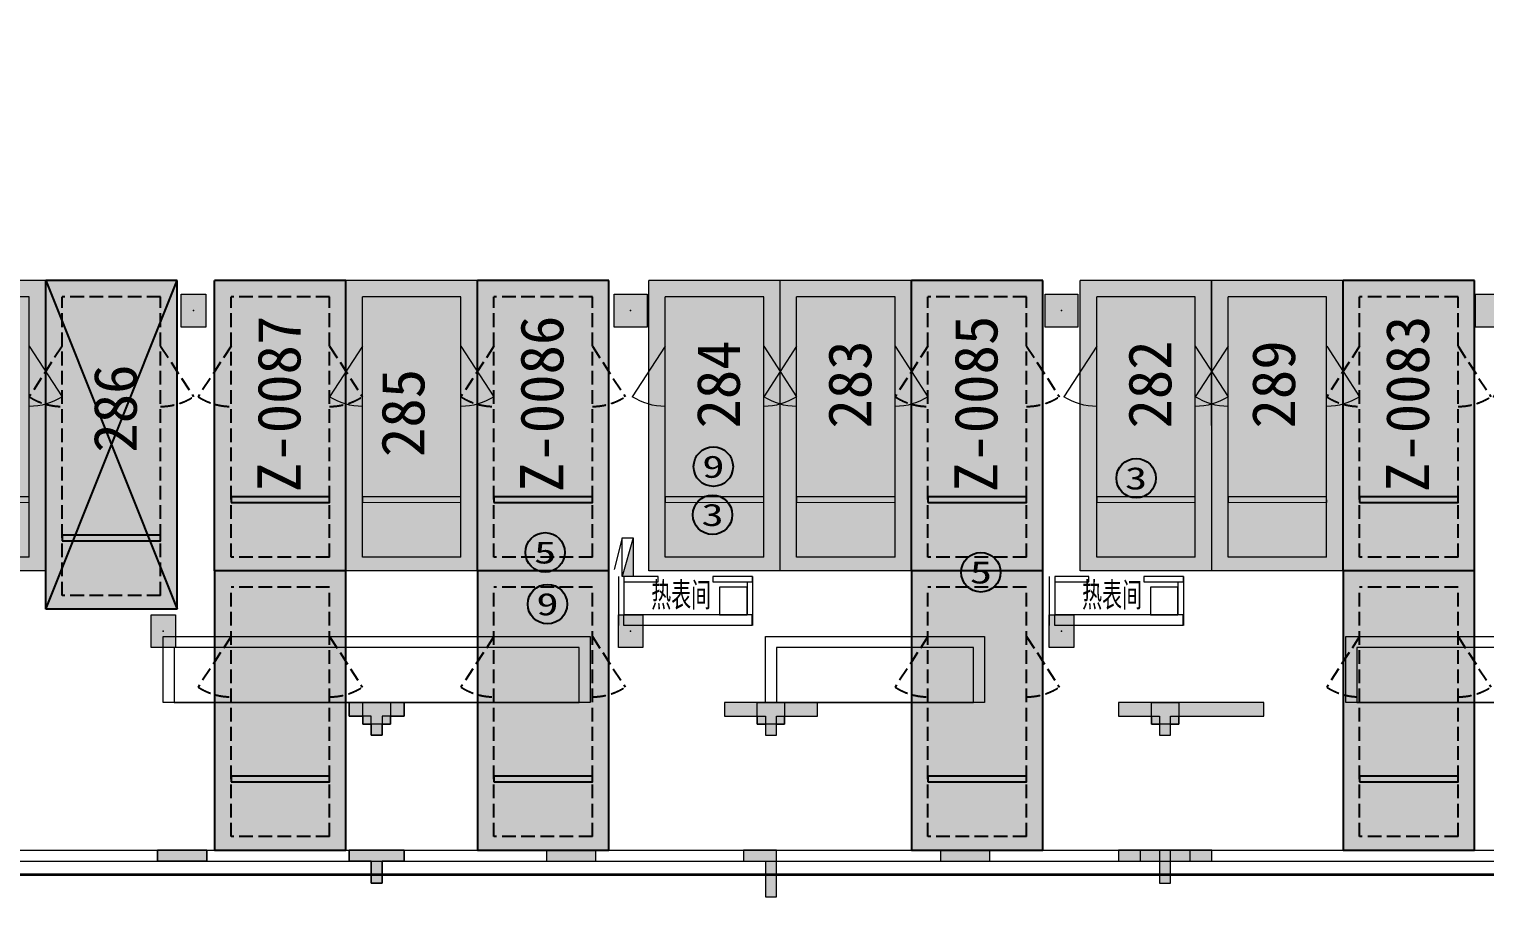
# Model space of a CAD drawing. Extents: x -264757 to 86229, y 4049843 to 4347093.
# Drawn here: x -84121 to -57534, y 4071358 to 4087195 of the extents above; entities that cross this region are included whole.
import ezdxf
from ezdxf.enums import TextEntityAlignment as Align

# ---------------------------------------------------------------- set-up
doc = ezdxf.new("R2010")
doc.units = 0
doc.header["$LTSCALE"] = 1000
doc.header["$MEASUREMENT"] = 0
doc.linetypes.add('AX-01DK-PB01$1$A-001-车位参照B1$0$A-001-车位参照B1$0$A-001-车位参照B1$0$A-H4-001-基本图形$0$A-001-车位B1$0$DASH', pattern=[0.35, 0.25, -0.1])
doc.linetypes.add('DASH', pattern=[0.35, 0.25, -0.1])
for name, color, linetype in [('不利因素1-紧邻消火栓', 7, 'Continuous'), ('不利因素3-紧邻房间出入口', 7, 'Continuous'), ('不利因素5-单面靠墙', 7, 'Continuous'), ('大车位', 7, 'Continuous'), ('子母车位', 7, 'Continuous'), ('普通车位', 7, 'Continuous')]:
    doc.layers.add(name, color=color, linetype=linetype)
doc.layers.add('无关图层', color=8, linetype='Continuous', lineweight=0)
doc.layers.add('车位归属楼栋范围线', color=7, linetype='Continuous', true_color=0x19e6c7)
doc.styles.add('AX-01DK-PB01$1$AX-001DK-01-PB01-02$0$Standard', font='gbenor.shx', dxfattribs={"bigfont": 'gbcbig.shx'})
doc.styles.add('AX-ACK-BIANH1$0$黑体', font='simhei.ttf')
doc.styles.add('SX-ACK-PB01-WNC-ALL$0$黑体', font='simhei.ttf')
doc.styles.add('黑体', font='simhei.ttf')

# ---------------------------------------------------------------- blocks, each defined once
blk = doc.blocks.new('A$C7e5eb487')
at = {"layer": '普通车位', "true_color": 0xf18f8e}
h = blk.add_hatch(color=11, dxfattribs=at)
h.dxf.hatch_style = 1
h.paths.add_polyline_path([(2400, 0), (2400, -5300), (0, -5300), (0, 0)])
blk = doc.blocks.new('普通车位')
at = {"layer": '无关图层'}
for p, q in [((-2.253, 3.186), (0.077, 3.764)), ((1.352, -1.38), (0.077, 3.764)), ((-1.889, 2.967), (-0.142, 3.4)), ((1.001, -1.21), (-0.142, 3.4)), ((-0.977, -1.958), (-2.253, 3.186)), ((-0.746, -1.643), (-1.889, 2.967)), ((-0.746, -1.643), (1.001, -1.21)), ((-0.977, -1.958), (1.352, -1.38))]:
    blk.add_line(p, q, dxfattribs=at)
for points in [[(0.074, 2.527), (0.879, 1.777)], [(-1.673, 2.094), (-2.033, 1.054)]]:
    blk.add_lwpolyline(points, dxfattribs=at)
blk.add_lwpolyline([(0.76, -0.239), (-0.987, -0.673), (-1.011, -0.575), (0.736, -0.142)], close=True, dxfattribs=at)
for centre, start, end in [((0.074, 2.527), 283.9287, 316.9845), ((-1.673, 2.094), 250.873, 283.9287)]:
    blk.add_arc(centre, 1.1, start, end, dxfattribs=at)
at = {"layer": '普通车位', "xscale": -0.0009999999999999812, "yscale": 0.0009999999999999812, "zscale": 0.0009999999999999812, "rotation": 13.92873520577783}
blk.add_blockref('A$C7e5eb487', (0.077, 3.764), dxfattribs=at)
blk = doc.blocks.new('A$C741380cb')
at = {"layer": '子母车位', "true_color": 0x0617f9}
h = blk.add_hatch(color=5, dxfattribs=at)
h.dxf.hatch_style = 1
h.paths.add_polyline_path([(2400, 0), (2400, -10400), (0, -10400), (0, 0)])
blk = doc.blocks.new('子母车位1')
at = {"layer": '子母车位', "color": 8, "linetype": 'AX-01DK-PB01$1$A-001-车位参照B1$0$A-001-车位参照B1$0$A-001-车位参照B1$0$A-H4-001-基本图形$0$A-001-车位B1$0$DASH'}
for p, q in [((330318, -478521), (332118, -478521)), ((330318, -478521), (330318, -483071, 0)), ((332118, -478521), (332118, -483071, 0)), ((330318, -483071, 0), (332118, -483071, 0)), ((330318, -483621, 0), (332118, -483621, 0)), ((330318, -483621, 0), (330318, -488371)), ((332118, -483621, 0), (332118, -488371)), ((330318, -488371), (332118, -488371))]:
    blk.add_line(p, q, dxfattribs=at)
at = {"layer": '子母车位', "color": 83}
for p, q in [((330018, -483371, 0), (330018, -488671)), ((330018, -483371, 0), (332418, -483371, 0)), ((332418, -483371, 0), (332418, -488671)), ((330018, -488671), (332418, -488671))]:
    blk.add_line(p, q, dxfattribs=at)
blk.add_lwpolyline([(332418, -478271), (330018, -478271), (330018, -483371), (332418, -483371)], close=True, dxfattribs=at)
at = {"layer": '子母车位'}
blk.add_lwpolyline([(332118, -479521), (330318, -479521), (330318, -479621), (332118, -479621)], close=True, dxfattribs=at)
at = {"layer": '子母车位', "linetype": 'AX-01DK-PB01$1$A-001-车位参照B1$0$A-001-车位参照B1$0$A-001-车位参照B1$0$A-H4-001-基本图形$0$A-001-车位B1$0$DASH'}
for points in [[(330318, -482171), (329718, -481249)], [(332118, -482171), (332718, -481249)]]:
    blk.add_lwpolyline(points, dxfattribs=at)
at = {"layer": '子母车位', "elevation": 0}
blk.add_lwpolyline([(332118, -484621), (330318, -484621), (330318, -484721), (332118, -484721)], close=True, dxfattribs=at)
at = {"layer": '子母车位', "linetype": 'AX-01DK-PB01$1$A-001-车位参照B1$0$A-001-车位参照B1$0$A-001-车位参照B1$0$A-H4-001-基本图形$0$A-001-车位B1$0$DASH', "elevation": 0}
for points in [[(330318, -487471), (329718, -486549)], [(332118, -487471), (332718, -486549)]]:
    blk.add_lwpolyline(points, dxfattribs=at)
at = {"layer": '子母车位', "linetype": 'AX-01DK-PB01$1$A-001-车位参照B1$0$A-001-车位参照B1$0$A-001-车位参照B1$0$A-H4-001-基本图形$0$A-001-车位B1$0$DASH'}
for centre, start, end in [((330318, -482171, 0), 89.9997, 123.0554), ((332118, -482171, 0), 56.9439, 89.9997), ((330318, -487471), 89.9997, 123.0554), ((332118, -487471), 56.9439, 89.9997)]:
    blk.add_arc(centre, 1100, start, end, dxfattribs=at)
at = {"layer": '子母车位', "rotation": 179.9996583709065}
blk.add_blockref('A$C741380cb', (332418, -488671), dxfattribs=at)
blk = doc.blocks.new('大车位1')
at = {"layer": '大车位', "true_color": 0xe806f9}
h = blk.add_hatch(color=6, dxfattribs=at)
h.dxf.hatch_style = 1
h.paths.add_polyline_path([(2400, 6000), (2400, 0), (0, 0), (0, 6000)])
at = {"layer": '大车位', "color": 83}
for p, q in [((0, 0), (0, 6000, 0)), ((2400, 6000, 0), (0, 6000, 0)), ((2400, 0), (2400, 6000, 0)), ((2400, 0), (0, 0))]:
    blk.add_line(p, q, dxfattribs=at)
at = {"layer": '大车位', "color": 8, "linetype": 'AX-01DK-PB01$1$A-001-车位参照B1$0$A-001-车位参照B1$0$A-001-车位参照B1$0$A-H4-001-基本图形$0$A-001-车位B1$0$DASH'}
for p, q in [((2100, 5700, 0), (300, 5700, 0)), ((300, 250), (300, 5700, 0)), ((2100, 250), (2100, 5700, 0)), ((2100, 250), (300, 250))]:
    blk.add_line(p, q, dxfattribs=at)
at = {"layer": '大车位', "color": 83, "elevation": 0}
blk.add_lwpolyline([(0, 6000), (2400, 0)], dxfattribs=at)
at = {"layer": '大车位', "color": 83}
blk.add_lwpolyline([(0, 0), (2400, 6000)], dxfattribs=at)
at = {"layer": '大车位', "linetype": 'AX-01DK-PB01$1$A-001-车位参照B1$0$A-001-车位参照B1$0$A-001-车位参照B1$0$A-H4-001-基本图形$0$A-001-车位B1$0$DASH'}
for points in [[(300, 4800), (-300, 3878)], [(2100, 4800), (2700, 3878)]]:
    blk.add_lwpolyline(points, dxfattribs=at)
at = {"layer": '大车位'}
blk.add_lwpolyline([(300, 1250), (2100, 1250), (2100, 1350), (300, 1350)], close=True, dxfattribs=at)
at = {"layer": '大车位', "linetype": 'AX-01DK-PB01$1$A-001-车位参照B1$0$A-001-车位参照B1$0$A-001-车位参照B1$0$A-H4-001-基本图形$0$A-001-车位B1$0$DASH'}
for centre, start, end in [((300, 4800, 0), 236.9443, 270), ((2100, 4800, 0), 270, 303.0557)]:
    blk.add_arc(centre, 1100, start, end, dxfattribs=at)
blk = doc.blocks.new('20200722.21175556')
at = {"layer": '不利因素1-紧邻消火栓', "true_color": 0x3c6a45}
h = blk.add_hatch(color=97, dxfattribs=at)
h.dxf.hatch_style = 1
edge = h.paths.add_edge_path()
edge.add_arc((360, 360), 360, 0, 360)
at = {"layer": '不利因素1-紧邻消火栓'}
blk.add_circle((360, 360), 360, dxfattribs=at)
at = {"layer": '不利因素1-紧邻消火栓', "style": '黑体', "width": 1.390625}
blk.add_text('9', height=407, dxfattribs=at).set_placement((156, 156), (564, 156), align=Align.FIT)
blk = doc.blocks.new('SX-ACK-PB01-WNC-ALL$0$20200722.21182536')
at = {"layer": '不利因素3-紧邻房间出入口', "true_color": 0xe4d218}
h = blk.add_hatch(color=52, dxfattribs=at)
h.dxf.hatch_style = 1
edge = h.paths.add_edge_path()
edge.add_arc((360, 360), 360, 0, 360)
at = {"layer": '不利因素3-紧邻房间出入口'}
blk.add_circle((360, 360), 360, dxfattribs=at)
at = {"layer": '不利因素3-紧邻房间出入口', "style": 'SX-ACK-PB01-WNC-ALL$0$黑体', "width": 1.390625}
blk.add_text('3', height=407, dxfattribs=at).set_placement((156, 156), (564, 156), align=Align.FIT)
blk = doc.blocks.new('SX-ACK-PB01-WNC-ALL$0$20200722.21183209')
at = {"layer": '不利因素5-单面靠墙', "true_color": 0x6d711d}
h = blk.add_hatch(color=66, dxfattribs=at)
h.dxf.hatch_style = 1
edge = h.paths.add_edge_path()
edge.add_arc((360, 360), 360, 0, 360)
at = {"layer": '不利因素5-单面靠墙'}
blk.add_circle((360, 360), 360, dxfattribs=at)
at = {"layer": '不利因素5-单面靠墙', "style": 'SX-ACK-PB01-WNC-ALL$0$黑体', "width": 1.390625}
blk.add_text('5', height=407, dxfattribs=at).set_placement((156, 156), (564, 156), align=Align.FIT)
blk = doc.blocks.new('SX-CK-PB001-WNC$1$20211103.13313578')
at = {"layer": '无关图层'}
h = blk.add_hatch(color=256, dxfattribs=at)
h.dxf.hatch_style = 1
h.paths.add_polyline_path([(0, 600), (450, 600), (450, 0), (0, 0)])
blk.add_lwpolyline([(0, 600), (450, 600), (450, 0), (0, 0)], close=True, dxfattribs=at)
blk.add_point((225, 300), dxfattribs=at)
blk = doc.blocks.new('PX-03CK-XHS$1$$TWTSYS$00000508')
at = {"layer": '无关图层'}
for p, q in [((-0.5, 0.5), (0.324, 1.224)), ((-0.5, 0.5), (-0.5, -0.5)), ((-0.5, -0.5), (0.5, 0.5)), ((0.5, 0.5), (-0.5, 0.5)), ((0.5, -0.5), (0.5, 0.5)), ((-0.5, -0.5), (0.5, -0.5))]:
    blk.add_line(p, q, dxfattribs=at)
blk.add_solid([(0.5, -0.5), (0.5, 0.5), (-0.5, -0.5)], dxfattribs=at)

msp = doc.modelspace()

# ---------------------------------------------------------------- hatches: boundary and pattern name
at = {"layer": '无关图层'}
h = msp.add_hatch(color=256, dxfattribs=at)
h.dxf.hatch_style = 1
h.paths.add_polyline_path([(-73434.6, 4082358), (-72834.6, 4082358), (-72834.6, 4081758), (-73434.6, 4081758)])
h = msp.add_hatch(color=256, dxfattribs=at)
h.dxf.hatch_style = 1
h.paths.add_polyline_path([(-65564.6, 4082358), (-64964.6, 4082358), (-64964.6, 4081758), (-65564.6, 4081758)])
h = msp.add_hatch(color=256, dxfattribs=at)
h.dxf.hatch_style = 1
h.paths.add_polyline_path([(-57704.6, 4082358), (-57104.6, 4082358), (-57104.6, 4081758), (-57704.6, 4081758)])
at = {"layer": '无关图层', "ltscale": 0.5}
h = msp.add_hatch(color=256, dxfattribs=at)
h.dxf.hatch_style = 1
h.paths.add_polyline_path([(-77673.1, 4074658), (-77673.1, 4074308), (-77873.1, 4074308), (-77873.1, 4074658), (-78273.1, 4074658), (-78273.1, 4074908), (-77273.1, 4074908), (-77273.1, 4074658)])
h = msp.add_hatch(color=256, dxfattribs=at)
h.dxf.hatch_style = 1
h.paths.add_polyline_path([(-78023.1, 4074908), (-77523.1, 4074908), (-77523.1, 4074508), (-78023.1, 4074508)])
h = msp.add_hatch(color=256, dxfattribs=at)
h.dxf.hatch_style = 1
h.paths.add_polyline_path([(-71423.1, 4074658), (-70673.1, 4074658), (-70673.1, 4074308), (-70473.1, 4074308), (-70473.1, 4074658), (-69723.1, 4074658), (-69723.1, 4074908), (-71423.1, 4074908)])
h = msp.add_hatch(color=256, dxfattribs=at)
h.dxf.hatch_style = 1
h.paths.add_polyline_path([(-70823.1, 4074908), (-70323.1, 4074908), (-70323.1, 4074508), (-70823.1, 4074508)])
h = msp.add_hatch(color=256, dxfattribs=at)
h.dxf.hatch_style = 1
h.paths.add_polyline_path([(-63473.1, 4074658), (-63473.1, 4074308), (-63273.1, 4074308), (-63273.1, 4074658), (-61573.1, 4074658), (-61573.1, 4074908), (-64223.1, 4074908), (-64223.1, 4074658)])
h = msp.add_hatch(color=256, dxfattribs=at)
h.dxf.hatch_style = 1
h.paths.add_polyline_path([(-63623.1, 4074908), (-63123.1, 4074908), (-63123.1, 4074508), (-63623.1, 4074508)])
h = msp.add_hatch(color=256, dxfattribs=at)
h.dxf.hatch_style = 1
h.paths.add_polyline_path([(-80873.1, 4072208), (-80873.1, 4072008), (-81773.1, 4072008), (-81773.1, 4072208)])
h = msp.add_hatch(color=256, dxfattribs=at)
h.dxf.hatch_style = 1
h.paths.add_polyline_path([(-77273.1, 4072008), (-77673.1, 4072008), (-77673.1, 4071608), (-77873.1, 4071608), (-77873.1, 4072008), (-78273.1, 4072008), (-78273.1, 4072208), (-77273.1, 4072208)])
h = msp.add_hatch(color=256, dxfattribs=at)
h.dxf.hatch_style = 1
h.paths.add_polyline_path([(-74673.1, 4072208), (-74673.1, 4072008), (-73773.1, 4072008), (-73773.1, 4072208)])
h = msp.add_hatch(color=256, dxfattribs=at)
h.dxf.hatch_style = 1
h.paths.add_polyline_path([(-70673.1, 4071358), (-70473.1, 4071358), (-70473.1, 4072208), (-71073.1, 4072208), (-71073.1, 4072008), (-70673.1, 4072008)])
h = msp.add_hatch(color=256, dxfattribs=at)
h.dxf.hatch_style = 1
h.paths.add_polyline_path([(-67473.1, 4072208), (-67473.1, 4072008), (-66573.1, 4072008), (-66573.1, 4072208)])
h = msp.add_hatch(color=256, dxfattribs=at)
h.dxf.hatch_style = 1
h.paths.add_polyline_path([(-64223.1, 4072008), (-63473.1, 4072008), (-63473.1, 4071608), (-63273.1, 4071608), (-63273.1, 4072008), (-62523.1, 4072008), (-62523.1, 4072208), (-64223.1, 4072208)])
h = msp.add_hatch(color=256, dxfattribs=at)
h.dxf.hatch_style = 1
h.paths.add_polyline_path([(-64223.1, 4072008), (-63823.1, 4072008), (-63823.1, 4072208), (-64223.1, 4072208)])
h = msp.add_hatch(color=256, dxfattribs=at)
h.dxf.hatch_style = 1
h.paths.add_polyline_path([(-63273.1, 4072008), (-63273.1, 4072208), (-63473.1, 4072208), (-63473.1, 4071608), (-63273.1, 4071608)])
h = msp.add_hatch(color=256, dxfattribs=at)
h.dxf.hatch_style = 1
h.paths.add_polyline_path([(-62523.1, 4072208), (-62923.1, 4072208), (-62923.1, 4072008), (-62523.1, 4072008)])

# ---------------------------------------------------------------- linework, layer by layer
at = {"layer": '无关图层'}
for p, q in [((-73359.6, 4077208), (-73359.6, 4076308)), ((-72634.6, 4077208), (-73259.6, 4077208)), ((-73259.6, 4077208), (-73259.6, 4077108)), ((-72634.6, 4077108), (-72634.6, 4077208)), ((-70909.6, 4077208), (-71634.6, 4077208)), ((-71634.6, 4077208), (-71634.6, 4077108)), ((-70909.6, 4077208), (-70909.6, 4076308)), ((-70909.6, 4077108), (-70909.6, 4077208)), ((-65489.6, 4077208), (-65489.6, 4076308)), ((-64764.6, 4077208), (-65389.6, 4077208)), ((-65389.6, 4077208), (-65389.6, 4077108)), ((-64764.6, 4077108), (-64764.6, 4077208)), ((-63039.6, 4077208), (-63764.6, 4077208)), ((-63764.6, 4077208), (-63764.6, 4077108)), ((-63039.6, 4077208), (-63039.6, 4076308)), ((-63039.6, 4077108), (-63039.6, 4077208)), ((-73259.6, 4077108), (-73259.6, 4076508)), ((-73259.6, 4077108), (-72634.6, 4077108)), ((-71634.6, 4077108), (-70909.6, 4077108)), ((-71009.6, 4077108), (-71009.6, 4076508)), ((-65389.6, 4077108), (-65389.6, 4076508)), ((-65389.6, 4077108), (-64764.6, 4077108)), ((-63764.6, 4077108), (-63039.6, 4077108)), ((-63139.6, 4077108), (-63139.6, 4076508)), ((-70915.5, 4076508), (-73259.6, 4076508)), ((-73259.6, 4076308), (-73259.6, 4076508)), ((-70915.5, 4076308), (-70915.5, 4076508)), ((-63045.5, 4076508), (-65389.6, 4076508)), ((-65389.6, 4076308), (-65389.6, 4076508)), ((-63045.5, 4076308), (-63045.5, 4076508)), ((-70915.5, 4076308), (-73259.6, 4076308)), ((-63045.5, 4076308), (-65389.6, 4076308)), ((-91973.1, 4072208), (-56323.1, 4072208)), ((-91973.1, 4072008), (-56323.1, 4072008))]:
    msp.add_line(p, q, dxfattribs=at)
for points in [[(-73434.6, 4082358), (-72834.6, 4082358), (-72834.6, 4081758), (-73434.6, 4081758)], [(-65564.6, 4082358), (-64964.6, 4082358), (-64964.6, 4081758), (-65564.6, 4081758)], [(-57704.6, 4082358), (-57104.6, 4082358), (-57104.6, 4081758), (-57704.6, 4081758)], [(-71009.6, 4076508), (-71009.6, 4077008), (-71509.6, 4077008), (-71509.6, 4076508)], [(-63139.6, 4076508), (-63139.6, 4077008), (-63639.6, 4077008), (-63639.6, 4076508)], [(-73873.1, 4074908), (-81673.1, 4074908), (-81673.1, 4076108), (-73873.1, 4076108)], [(-66673.1, 4074908), (-70673.1, 4074908), (-70673.1, 4076108), (-66673.1, 4076108)], [(-56073.1, 4074908), (-60073.1, 4074908), (-60073.1, 4076108), (-56073.1, 4076108)], [(-81473.1, 4074908), (-74073.1, 4074908), (-74073.1, 4075908), (-81473.1, 4075908)], [(-70473.1, 4074908), (-66873.1, 4074908), (-66873.1, 4075908), (-70473.1, 4075908)], [(-59873.1, 4074908), (-56273.1, 4074908), (-56273.1, 4075908), (-59873.1, 4075908)], [(-77273.1, 4074658), (-77673.1, 4074658), (-77673.1, 4074308), (-77873.1, 4074308), (-77873.1, 4074658), (-78273.1, 4074658), (-78273.1, 4074908), (-77273.1, 4074908)], [(-77673.1, 4074308), (-77673.1, 4074508), (-77523.1, 4074508), (-77523.1, 4074658), (-77273.1, 4074658), (-77273.1, 4074908), (-78273.1, 4074908), (-78273.1, 4074658), (-78023.1, 4074658), (-78023.1, 4074508), (-77873.1, 4074508), (-77873.1, 4074308)], [(-78023.1, 4074908), (-77523.1, 4074908), (-77523.1, 4074508), (-78023.1, 4074508)], [(-71423.1, 4074658), (-70673.1, 4074658), (-70673.1, 4074308), (-70473.1, 4074308), (-70473.1, 4074658), (-69723.1, 4074658), (-69723.1, 4074908), (-71423.1, 4074908)], [(-70473.1, 4074308), (-70473.1, 4074508), (-70323.1, 4074508), (-70323.1, 4074658), (-69723.1, 4074658), (-69723.1, 4074908), (-71423.1, 4074908), (-71423.1, 4074658), (-70823.1, 4074658), (-70823.1, 4074508), (-70673.1, 4074508), (-70673.1, 4074308)], [(-70823.1, 4074908), (-70323.1, 4074908), (-70323.1, 4074508), (-70823.1, 4074508)], [(-64223.1, 4074658), (-63473.1, 4074658), (-63473.1, 4074308), (-63273.1, 4074308), (-63273.1, 4074658), (-61573.1, 4074658), (-61573.1, 4074908), (-64223.1, 4074908)], [(-63273.1, 4074308), (-63273.1, 4074508), (-63123.1, 4074508), (-63123.1, 4074658), (-61573.1, 4074658), (-61573.1, 4074908), (-64223.1, 4074908), (-64223.1, 4074658), (-63623.1, 4074658), (-63623.1, 4074508), (-63473.1, 4074508), (-63473.1, 4074308)], [(-63623.1, 4074908), (-63123.1, 4074908), (-63123.1, 4074508), (-63623.1, 4074508)], [(-80873.1, 4072208), (-80873.1, 4072008), (-81773.1, 4072008), (-81773.1, 4072208)], [(-81773.1, 4072008), (-80873.1, 4072008), (-80873.1, 4072208), (-81773.1, 4072208), (-81773.1, 4072008)], [(-77673.1, 4072008), (-77271.1, 4072008), (-77271.1, 4072208), (-78275.1, 4072208), (-78275.1, 4072008), (-77873.1, 4072008), (-77873.1, 4071608), (-77673.1, 4071608), (-77673.1, 4072008)], [(-77273.1, 4072008), (-77673.1, 4072008), (-77673.1, 4071608), (-77873.1, 4071608), (-77873.1, 4072008), (-78273.1, 4072008), (-78273.1, 4072208), (-77273.1, 4072208)], [(-74673.1, 4072208), (-74673.1, 4072008), (-73773.1, 4072008), (-73773.1, 4072208)], [(-74673.1, 4072008), (-73773.1, 4072008), (-73773.1, 4072208), (-74673.1, 4072208), (-74673.1, 4072008)], [(-70473.1, 4072208), (-71075.1, 4072208), (-71075.1, 4072008), (-70673.1, 4072008), (-70673.1, 4071358), (-70473.1, 4071358), (-70473.1, 4072208)], [(-70673.1, 4071358), (-70473.1, 4071358), (-70473.1, 4072208), (-71073.1, 4072208), (-71073.1, 4072008), (-70673.1, 4072008)], [(-67473.1, 4072208), (-67473.1, 4072008), (-66573.1, 4072008), (-66573.1, 4072208)], [(-67173.1, 4072008), (-66573.1, 4072008), (-66573.1, 4072208), (-67473.1, 4072208), (-67473.1, 4072008), (-67173.1, 4072008)], [(-64223.1, 4072008), (-63473.1, 4072008), (-63473.1, 4071608), (-63273.1, 4071608), (-63273.1, 4072008), (-62523.1, 4072008), (-62523.1, 4072208), (-64223.1, 4072208)], [(-64223.1, 4072008), (-63823.1, 4072008), (-63823.1, 4072208), (-64223.1, 4072208), (-64223.1, 4072008)], [(-63273.1, 4072008), (-63273.1, 4072208), (-63473.1, 4072208), (-63473.1, 4071608), (-63273.1, 4071608), (-63273.1, 4072008)], [(-62523.1, 4072208), (-62923.1, 4072208), (-62923.1, 4072008), (-62523.1, 4072008), (-62523.1, 4072208)]]:
    msp.add_lwpolyline(points, close=True, dxfattribs=at)
for p in [(-73134.6, 4082058), (-65264.6, 4082058)]:
    msp.add_point(p, dxfattribs=at)
at = {"layer": '车位归属楼栋范围线', "linetype": 'DASH', "ltscale": 5, "const_width": 50}
msp.add_lwpolyline([(-39983.2, 4106958), (-39983.2, 4104703.4), (-37332.2, 4104703.4), (-37332.2, 4105306.5), (-35332.2, 4105306.5), (-35332.2, 4103506.5), (-32089.6, 4103506.5), (-32089.6, 4083415.1), (-26383.2, 4083465.1), (-26384.6, 4077126.3), (-56842.7, 4077125.2), (-56842.7, 4071761), (-92294.6, 4071761)], dxfattribs=at)

# ---------------------------------------------------------------- block references
at = {"layer": '不利因素1-紧邻消火栓'}
for p in [(-71984.6, 4078849.9, 0), (-75013.9, 4076340.8)]:
    msp.add_blockref('20200722.21175556', p, dxfattribs=at)
at = {"layer": '不利因素3-紧邻房间出入口'}
for p in [(-64263.6, 4078638.5, 0), (-71998.4, 4077970.9, 0)]:
    msp.add_blockref('SX-ACK-PB01-WNC-ALL$0$20200722.21182536', p, dxfattribs=at)
at = {"layer": '不利因素5-单面靠墙'}
for p in [(-75056.3, 4077285.8), (-67098.1, 4076921.5, 0)]:
    msp.add_blockref('SX-ACK-PB01-WNC-ALL$0$20200722.21183209', p, dxfattribs=at)
at = {"layer": '大车位'}
msp.add_blockref('大车位1', (-83818.3, 4076608.5, 0), dxfattribs=at)
at = {"layer": '子母车位', "rotation": 180.0003416290934}
for p in [(251687.5, 3593939.4, 0), (256487.5, 3593939.4, 0), (264416.6, 3593939.5), (272297.9, 3593939.4)]:
    msp.add_blockref('子母车位1', p, dxfattribs=at)
at = {"layer": '无关图层'}
for p in [(-81344.6, 4081758), (-81894.6, 4075908), (-73359.6, 4075908), (-65489.6, 4075908)]:
    msp.add_blockref('SX-CK-PB001-WNC$1$20211103.13313578', p, dxfattribs=at)
at = {"layer": '无关图层', "xscale": 700, "yscale": -200, "zscale": 700, "rotation": 270}
msp.add_blockref('PX-03CK-XHS$1$$TWTSYS$00000508', (-73189.6, 4077558), dxfattribs=at)
at = {"layer": '普通车位', "extrusion": (0, 0, -1), "xscale": 1000.000000000019, "yscale": 1000.000000000019, "zscale": -1000.000000000019, "rotation": 346.0712647942222}
for p in [(85238, 4078973.7, 0), (77353.2, 4078973.7, 0), (71824.1, 4078973.7, 0), (69424.1, 4078973.7, 0), (63942.8, 4078973.7, 0), (61542.8, 4078973.7, 0), (56103.2, 4078973.7, 0)]:
    msp.add_blockref('普通车位', p, dxfattribs=at)

# ---------------------------------------------------------------- texts
at = {"layer": '无关图层', "style": 'AX-ACK-BIANH1$0$黑体'}
for s, p in [('Z-0087', (-79164.3, 4078746.6, 0)), ('Z-0086', (-74364.2, 4078746.6, 0)), ('Z-0085', (-66435.1, 4078746.6, 0)), ('Z-0083', (-58553.9, 4078746.6)), ('284', (-71140.3, 4079905.1, 0)), ('283', (-68740.3, 4079905.1, 0)), ('282', (-63259, 4079905.1, 0)), ('289', (-61000.1, 4079905.1, 0)), ('286', (-82154.2, 4079465.4, 0)), ('285', (-76900.3, 4079385.7, 0))]:
    msp.add_text(s, height=788.61, rotation=90, dxfattribs=at).set_placement(p)
at = {"layer": '无关图层', "style": 'AX-01DK-PB01$1$AX-001DK-01-PB01-02$0$Standard'}
for p in [(-72759.1, 4076600.1), (-64889.1, 4076600.1)]:
    msp.add_text('热表间', height=506.38, dxfattribs=at).set_placement(p)

doc.saveas('drawing.dxf')
